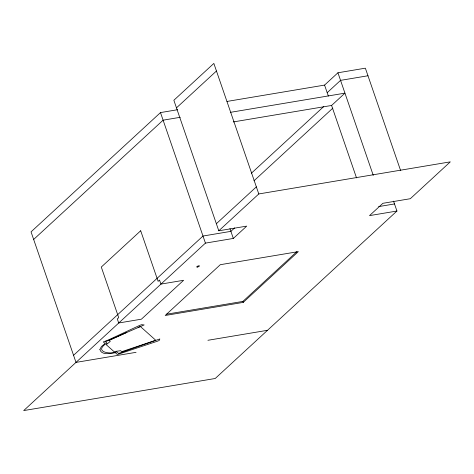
<?xml version="1.0" encoding="UTF-8"?>
<svg xmlns="http://www.w3.org/2000/svg" width="474" height="474" viewBox="0 0 474 474"><rect width="100%" height="100%" fill="white"/><g stroke="black" fill="none" stroke-linecap="round" stroke-linejoin="round"><path stroke-width="0.71" d="M177.655 109.707L160.49 112.587L31.047 231.863L75.994 362.391L136.05 352.33M33.66 239.453L163.103 120.177L180.268 117.297M176.47 107.859L216.458 71.005M226.987 101.442L324.572 85.095L337.938 72.777L365.365 68.179L400.66 170.687M327.184 92.679L340.551 80.367L367.978 75.769M251.386 173.211L323.718 106.555M233.273 121.937L331.587 105.465L344.954 93.147L230.619 112.308M253.999 180.801L332.855 108.131M73.553 355.31L202.996 236.034L230.891 231.359L234.636 227.911M216.363 223.716L256.351 186.863M218.798 230.797L258.792 193.949L213.845 63.421L173.857 100.269L218.798 230.797L246.699 226.122L233.332 238.44L205.432 243.115L23.7 410.579L215.208 378.495L396.945 211.025L393.544 201.154M166.321 314.244L242.884 301.417L296.908 251.629M243.221 302.4L298.33 251.623L220.303 264.693L165.201 315.477L243.221 302.4L242.884 301.417M126.712 332.452L109.18 340.439L110.258 341.404L106.259 344.705L113.973 351.584L120.657 350.701L121.747 351.672L155.733 340.249L140.381 326.521L138.053 327.427M258.792 193.949L450.3 161.859L410.312 198.713L382.885 203.305L369.519 215.623L396.945 211.025M378.625 206.605L394.504 203.944M207.92 340.285L267.502 330.301M337.938 72.777L373.251 175.327M324.572 85.095L328.346 96.044M331.587 105.465L356.525 177.898M229.937 228.575L233.332 238.44M160.49 112.587L205.432 243.115M99.895 349.468C101.442 355.66 110.715 353.266 115.378 352.721L117.38 354.511L157.404 341.215L159.211 340.462L159.827 338.951L118.583 353.45L116.794 351.85C109.085 354.842 93.396 351.447 107 343.087L105.441 341.695L144.167 324.945L141.572 324.69L139.694 325.377L108.416 339.941L103.314 341.932L105.086 343.52L101.4 346.571L99.895 349.468M140.689 230.755L101.294 267.052L118.713 317.645L117.309 318.943L118.701 322.99L141.4 319.186L183.61 280.294L160.911 284.098L159.519 280.051L158.109 281.343L140.689 230.755M197.433 267.052A1.463 0.415 -22.1 0 0 199.424 265.902A1.463 0.415 -22.1 0 0 197.326 266.317A1.463 0.415 -22.1 0 0 197.433 267.052"/></g></svg>
